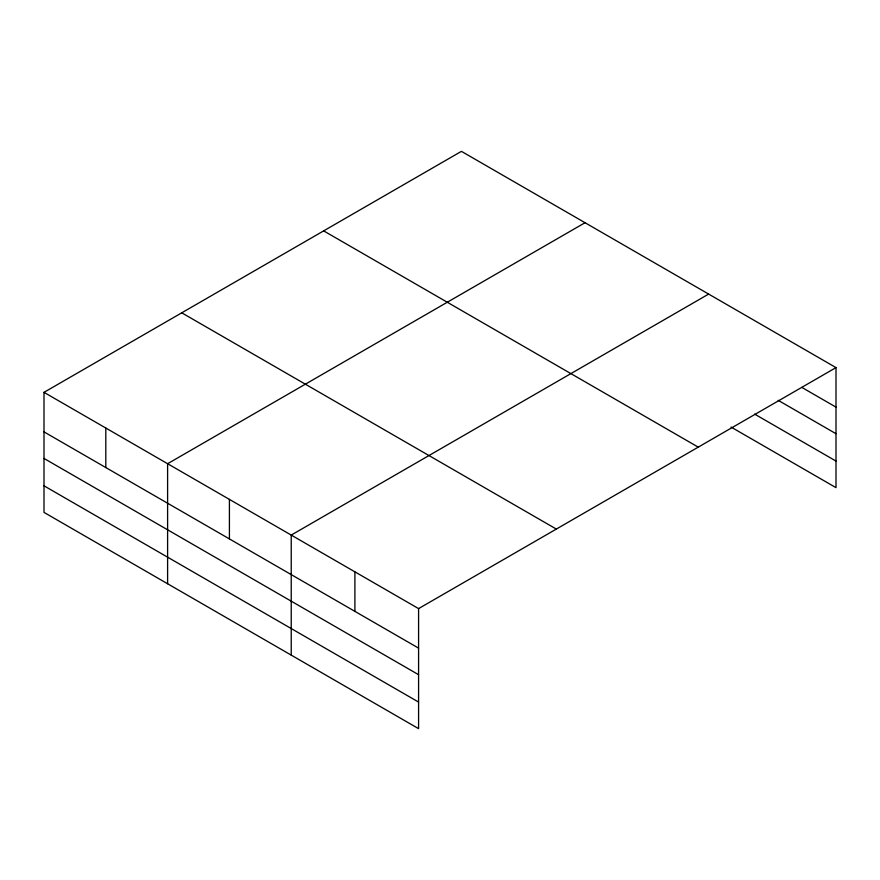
<?xml version="1.0" encoding="UTF-8"?>
<svg xmlns="http://www.w3.org/2000/svg" width="880" height="880" viewBox="0 0 880 880"><rect width="100%" height="100%" fill="white"/><g stroke="black" fill="none" stroke-linecap="round" stroke-linejoin="round"><path stroke-width="1.32" d="M731.049 427.064L836 487.652L836 367.609L461.417 151.349L44 392.348L44 512.391L418.583 728.651L418.583 608.608L44 392.348M585.035 222.717L167.607 463.716L167.607 583.759M708.642 294.085L291.225 535.084L291.225 655.116M418.583 608.608L836 367.609M801.801 387.387L836 407.132M778.217 400.345L836 433.708M754.633 414.106L836 461.076M323.675 230.879L698.247 447.139M181.753 312.818L556.325 529.078M44 431.871L418.583 648.131M44 458.436L418.583 674.696M44 485.815L418.583 702.075M354.904 571.846L354.904 611.358M229.416 499.4L229.416 538.912M105.809 428.032L105.809 467.544"/></g></svg>
